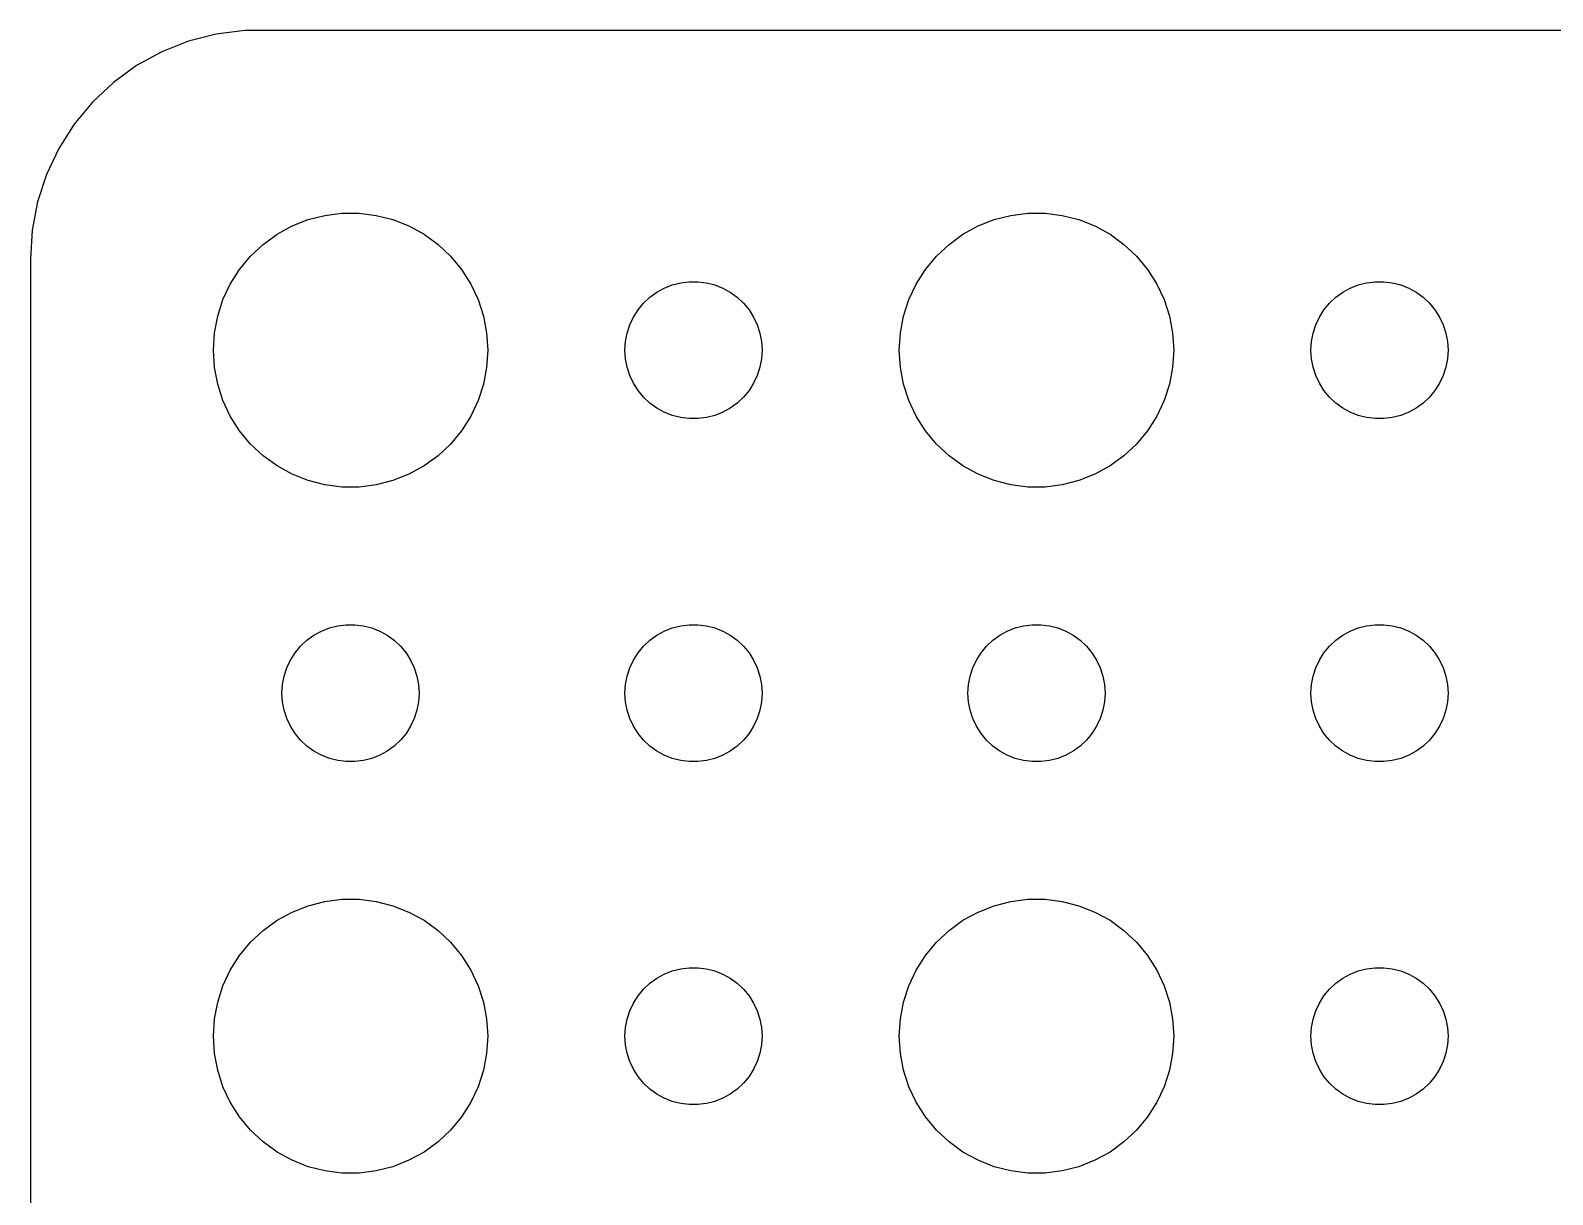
# Model space of a CAD drawing. Header units: metres. Extents: x -74 to 74, y -44 to 44.
# Drawn here: x -74.5 to -41.22, y 19.04 to 44.49 of the extents above; entities that cross this region are included whole.
import ezdxf

# ---------------------------------------------------------------- set-up
doc = ezdxf.new("R2010")
doc.units = ezdxf.units.M

msp = doc.modelspace()

# ---------------------------------------------------------------- linework, layer by layer
for p, q in [((-70.4369, 44.4114), (-71.0451, 44.2553)), ((-69.8139, 44.4901), (-70.4369, 44.4114)), ((69.8139, 44.4901), (-69.8139, 44.4901)), ((-71.6289, 44.0241), (-72.1791, 43.7216)), ((-71.0451, 44.2553), (-71.6289, 44.0241)), ((-72.1791, 43.7216), (-72.6871, 43.3526)), ((-72.6871, 43.3526), (-73.1448, 42.9227)), ((-73.1448, 42.9227), (-73.5451, 42.4389)), ((-73.5451, 42.4389), (-73.8815, 41.9088)), ((-73.8815, 41.9088), (-74.1489, 41.3406)), ((-74.1489, 41.3406), (-74.3429, 40.7434)), ((-74.3429, 40.7434), (-74.4606, 40.1267)), ((-68.7773, 40.2145), (-68.427, 40.3532)), ((-68.427, 40.3532), (-68.0621, 40.4469)), ((-68.0621, 40.4469), (-67.6884, 40.4941)), ((-67.6884, 40.4941), (-67.3116, 40.4941)), ((-67.3116, 40.4941), (-66.9379, 40.4469)), ((-66.9379, 40.4469), (-66.573, 40.3532)), ((-66.573, 40.3532), (-66.2227, 40.2145)), ((-53.7773, 40.2145), (-53.427, 40.3532)), ((-53.427, 40.3532), (-53.0621, 40.4469)), ((-53.0621, 40.4469), (-52.6884, 40.4941)), ((-52.6884, 40.4941), (-52.3116, 40.4941)), ((-52.3116, 40.4941), (-51.9379, 40.4469)), ((-51.9379, 40.4469), (-51.5729, 40.3532)), ((-51.5729, 40.3532), (-51.2227, 40.2145)), ((-74.4606, 40.1267), (-74.5, 39.5)), ((-69.4123, 39.8115), (-69.1075, 40.033)), ((-69.1075, 40.033), (-68.7773, 40.2145)), ((-66.2227, 40.2145), (-65.8925, 40.033)), ((-65.8925, 40.033), (-65.5877, 39.8115)), ((-54.4123, 39.8115), (-54.1075, 40.033)), ((-54.1075, 40.033), (-53.7773, 40.2145)), ((-51.2227, 40.2145), (-50.8925, 40.033)), ((-50.8925, 40.033), (-50.5877, 39.8115)), ((-69.6869, 39.5536), (-69.4123, 39.8115)), ((-65.5877, 39.8115), (-65.3131, 39.5536)), ((-54.6869, 39.5536), (-54.4123, 39.8115)), ((-50.5877, 39.8115), (-50.3131, 39.5536)), ((-74.5, 39.5), (-74.5, -39.5)), ((-69.927, 39.2634), (-69.6869, 39.5536)), ((-65.3131, 39.5536), (-65.073, 39.2634)), ((-54.927, 39.2634), (-54.6869, 39.5536)), ((-50.3131, 39.5536), (-50.0729, 39.2634)), ((-70.2893, 38.6044), (-70.1289, 38.9453)), ((-70.1289, 38.9453), (-69.927, 39.2634)), ((-65.073, 39.2634), (-64.8711, 38.9453)), ((-64.8711, 38.9453), (-64.7107, 38.6044)), ((-60.4635, 38.9266), (-60.2811, 38.9734)), ((-60.2811, 38.9734), (-60.0942, 38.997)), ((-60.0942, 38.997), (-59.9058, 38.997)), ((-59.9058, 38.997), (-59.7189, 38.9734)), ((-59.7189, 38.9734), (-59.5365, 38.9266)), ((-55.2893, 38.6044), (-55.1289, 38.9453)), ((-55.1289, 38.9453), (-54.927, 39.2634)), ((-50.0729, 39.2634), (-49.8711, 38.9453)), ((-49.8711, 38.9453), (-49.7107, 38.6044)), ((-45.4635, 38.9266), (-45.2811, 38.9734)), ((-45.2811, 38.9734), (-45.0942, 38.997)), ((-45.0942, 38.997), (-44.9058, 38.997)), ((-44.9058, 38.997), (-44.7189, 38.9734)), ((-44.7189, 38.9734), (-44.5365, 38.9266)), ((-61.0934, 38.5268), (-60.9561, 38.6558)), ((-60.9561, 38.6558), (-60.8037, 38.7665)), ((-60.8037, 38.7665), (-60.6387, 38.8572)), ((-60.6387, 38.8572), (-60.4635, 38.9266)), ((-59.5365, 38.9266), (-59.3613, 38.8572)), ((-59.3613, 38.8572), (-59.1963, 38.7665)), ((-59.1963, 38.7665), (-59.0439, 38.6558)), ((-59.0439, 38.6558), (-58.9065, 38.5268)), ((-46.0934, 38.5268), (-45.9561, 38.6558)), ((-45.9561, 38.6558), (-45.8037, 38.7665)), ((-45.8037, 38.7665), (-45.6387, 38.8572)), ((-45.6387, 38.8572), (-45.4635, 38.9266)), ((-44.5365, 38.9266), (-44.3613, 38.8572)), ((-44.3613, 38.8572), (-44.1963, 38.7665)), ((-44.1963, 38.7665), (-44.0439, 38.6558)), ((-44.0439, 38.6558), (-43.9065, 38.5268)), ((-70.4057, 38.2461), (-70.2893, 38.6044)), ((-64.7107, 38.6044), (-64.5943, 38.2461)), ((-61.3145, 38.2226), (-61.2135, 38.3817)), ((-61.2135, 38.3817), (-61.0934, 38.5268)), ((-58.9065, 38.5268), (-58.7865, 38.3817)), ((-58.7865, 38.3817), (-58.6855, 38.2226)), ((-55.4057, 38.2461), (-55.2893, 38.6044)), ((-49.7107, 38.6044), (-49.5942, 38.2461)), ((-46.3145, 38.2226), (-46.2135, 38.3817)), ((-46.2135, 38.3817), (-46.0934, 38.5268)), ((-43.9065, 38.5268), (-43.7865, 38.3817)), ((-43.7865, 38.3817), (-43.6855, 38.2226)), ((-70.4763, 37.876), (-70.4057, 38.2461)), ((-64.5943, 38.2461), (-64.5237, 37.876)), ((-61.4529, 37.873), (-61.3947, 38.0522)), ((-61.3947, 38.0522), (-61.3145, 38.2226)), ((-58.6855, 38.2226), (-58.6053, 38.0522)), ((-58.6053, 38.0522), (-58.5471, 37.873)), ((-55.4763, 37.876), (-55.4057, 38.2461)), ((-49.5942, 38.2461), (-49.5237, 37.876)), ((-46.4529, 37.873), (-46.3947, 38.0522)), ((-46.3947, 38.0522), (-46.3145, 38.2226)), ((-43.6855, 38.2226), (-43.6053, 38.0522)), ((-43.6053, 38.0522), (-43.5471, 37.873)), ((-70.5, 37.5), (-70.4763, 37.876)), ((-64.5237, 37.876), (-64.5, 37.5)), ((-61.5, 37.5), (-61.4882, 37.688)), ((-61.4882, 37.688), (-61.4529, 37.873)), ((-58.5471, 37.873), (-58.5118, 37.688)), ((-58.5118, 37.688), (-58.5, 37.5)), ((-55.5, 37.5), (-55.4763, 37.876)), ((-49.5237, 37.876), (-49.5, 37.5)), ((-46.5, 37.5), (-46.4882, 37.688)), ((-46.4882, 37.688), (-46.4529, 37.873)), ((-43.5471, 37.873), (-43.5118, 37.688)), ((-43.5118, 37.688), (-43.5, 37.5)), ((-70.4763, 37.124), (-70.5, 37.5)), ((-64.5, 37.5), (-64.5237, 37.124)), ((-61.4882, 37.312), (-61.5, 37.5)), ((-61.4529, 37.127), (-61.4882, 37.312)), ((-58.5118, 37.312), (-58.5471, 37.127)), ((-58.5, 37.5), (-58.5118, 37.312)), ((-55.4763, 37.124), (-55.5, 37.5)), ((-49.5, 37.5), (-49.5237, 37.124)), ((-46.4882, 37.312), (-46.5, 37.5)), ((-46.4529, 37.127), (-46.4882, 37.312)), ((-43.5118, 37.312), (-43.5471, 37.127)), ((-43.5, 37.5), (-43.5118, 37.312)), ((-70.4057, 36.7539), (-70.4763, 37.124)), ((-64.5237, 37.124), (-64.5943, 36.7539)), ((-61.3947, 36.9478), (-61.4529, 37.127)), ((-61.3145, 36.7774), (-61.3947, 36.9478)), ((-58.6053, 36.9478), (-58.6855, 36.7774)), ((-58.5471, 37.127), (-58.6053, 36.9478)), ((-55.4057, 36.7539), (-55.4763, 37.124)), ((-49.5237, 37.124), (-49.5942, 36.7539)), ((-46.3947, 36.9478), (-46.4529, 37.127)), ((-46.3145, 36.7774), (-46.3947, 36.9478)), ((-43.6053, 36.9478), (-43.6855, 36.7774)), ((-43.5471, 37.127), (-43.6053, 36.9478)), ((-70.2893, 36.3956), (-70.4057, 36.7539)), ((-64.5943, 36.7539), (-64.7107, 36.3956)), ((-61.2135, 36.6183), (-61.3145, 36.7774)), ((-61.0934, 36.4732), (-61.2135, 36.6183)), ((-58.7865, 36.6183), (-58.9065, 36.4732)), ((-58.6855, 36.7774), (-58.7865, 36.6183)), ((-55.2893, 36.3956), (-55.4057, 36.7539)), ((-49.5942, 36.7539), (-49.7107, 36.3956)), ((-46.2135, 36.6183), (-46.3145, 36.7774)), ((-46.0934, 36.4732), (-46.2135, 36.6183)), ((-43.7865, 36.6183), (-43.9065, 36.4732)), ((-43.6855, 36.7774), (-43.7865, 36.6183)), ((-70.1289, 36.0547), (-70.2893, 36.3956)), ((-64.7107, 36.3956), (-64.8711, 36.0547)), ((-60.9561, 36.3442), (-61.0934, 36.4732)), ((-60.8037, 36.2335), (-60.9561, 36.3442)), ((-59.0439, 36.3442), (-59.1963, 36.2335)), ((-58.9065, 36.4732), (-59.0439, 36.3442)), ((-55.1289, 36.0547), (-55.2893, 36.3956)), ((-49.7107, 36.3956), (-49.8711, 36.0547)), ((-45.9561, 36.3442), (-46.0934, 36.4732)), ((-45.8037, 36.2335), (-45.9561, 36.3442)), ((-44.0439, 36.3442), (-44.1963, 36.2335)), ((-43.9065, 36.4732), (-44.0439, 36.3442)), ((-69.927, 35.7366), (-70.1289, 36.0547)), ((-64.8711, 36.0547), (-65.073, 35.7366)), ((-60.6387, 36.1428), (-60.8037, 36.2335)), ((-60.4635, 36.0734), (-60.6387, 36.1428)), ((-60.2811, 36.0266), (-60.4635, 36.0734)), ((-60.0942, 36.003), (-60.2811, 36.0266)), ((-59.9058, 36.003), (-60.0942, 36.003)), ((-59.7189, 36.0266), (-59.9058, 36.003)), ((-59.5365, 36.0734), (-59.7189, 36.0266)), ((-59.3613, 36.1428), (-59.5365, 36.0734)), ((-59.1963, 36.2335), (-59.3613, 36.1428)), ((-54.927, 35.7366), (-55.1289, 36.0547)), ((-49.8711, 36.0547), (-50.0729, 35.7366)), ((-45.6387, 36.1428), (-45.8037, 36.2335)), ((-45.4635, 36.0734), (-45.6387, 36.1428)), ((-45.2811, 36.0266), (-45.4635, 36.0734)), ((-45.0942, 36.003), (-45.2811, 36.0266)), ((-44.9058, 36.003), (-45.0942, 36.003)), ((-44.7189, 36.0266), (-44.9058, 36.003)), ((-44.5365, 36.0734), (-44.7189, 36.0266)), ((-44.3613, 36.1428), (-44.5365, 36.0734)), ((-44.1963, 36.2335), (-44.3613, 36.1428)), ((-69.6869, 35.4464), (-69.927, 35.7366)), ((-65.073, 35.7366), (-65.3131, 35.4464)), ((-54.6869, 35.4464), (-54.927, 35.7366)), ((-50.0729, 35.7366), (-50.3131, 35.4464)), ((-69.4123, 35.1885), (-69.6869, 35.4464)), ((-65.3131, 35.4464), (-65.5877, 35.1885)), ((-54.4123, 35.1885), (-54.6869, 35.4464)), ((-50.3131, 35.4464), (-50.5877, 35.1885)), ((-69.1075, 34.967), (-69.4123, 35.1885)), ((-68.7773, 34.7855), (-69.1075, 34.967)), ((-65.8925, 34.967), (-66.2227, 34.7855)), ((-65.5877, 35.1885), (-65.8925, 34.967)), ((-54.1075, 34.967), (-54.4123, 35.1885)), ((-53.7773, 34.7855), (-54.1075, 34.967)), ((-50.8925, 34.967), (-51.2227, 34.7855)), ((-50.5877, 35.1885), (-50.8925, 34.967)), ((-68.427, 34.6468), (-68.7773, 34.7855)), ((-68.0621, 34.5531), (-68.427, 34.6468)), ((-66.573, 34.6468), (-66.9379, 34.5531)), ((-66.2227, 34.7855), (-66.573, 34.6468)), ((-53.427, 34.6468), (-53.7773, 34.7855)), ((-53.0621, 34.5531), (-53.427, 34.6468)), ((-51.5729, 34.6468), (-51.9379, 34.5531)), ((-51.2227, 34.7855), (-51.5729, 34.6468)), ((-67.6884, 34.5059), (-68.0621, 34.5531)), ((-67.3116, 34.5059), (-67.6884, 34.5059)), ((-66.9379, 34.5531), (-67.3116, 34.5059)), ((-52.6884, 34.5059), (-53.0621, 34.5531)), ((-52.3116, 34.5059), (-52.6884, 34.5059)), ((-51.9379, 34.5531), (-52.3116, 34.5059)), ((-68.3037, 31.2665), (-68.1387, 31.3572)), ((-68.1387, 31.3572), (-67.9635, 31.4266)), ((-67.9635, 31.4266), (-67.7811, 31.4734)), ((-67.7811, 31.4734), (-67.5942, 31.497)), ((-67.5942, 31.497), (-67.4058, 31.497)), ((-67.4058, 31.497), (-67.2189, 31.4734)), ((-67.2189, 31.4734), (-67.0365, 31.4266)), ((-67.0365, 31.4266), (-66.8613, 31.3572)), ((-66.8613, 31.3572), (-66.6963, 31.2665)), ((-60.8037, 31.2665), (-60.6387, 31.3572)), ((-60.6387, 31.3572), (-60.4635, 31.4266)), ((-60.4635, 31.4266), (-60.2811, 31.4734)), ((-60.2811, 31.4734), (-60.0942, 31.497)), ((-60.0942, 31.497), (-59.9058, 31.497)), ((-59.9058, 31.497), (-59.7189, 31.4734)), ((-59.7189, 31.4734), (-59.5365, 31.4266)), ((-59.5365, 31.4266), (-59.3613, 31.3572)), ((-59.3613, 31.3572), (-59.1963, 31.2665)), ((-53.3037, 31.2665), (-53.1387, 31.3572)), ((-53.1387, 31.3572), (-52.9635, 31.4266)), ((-52.9635, 31.4266), (-52.7811, 31.4734)), ((-52.7811, 31.4734), (-52.5942, 31.497)), ((-52.5942, 31.497), (-52.4058, 31.497)), ((-52.4058, 31.497), (-52.2189, 31.4734)), ((-52.2189, 31.4734), (-52.0365, 31.4266)), ((-52.0365, 31.4266), (-51.8613, 31.3572)), ((-51.8613, 31.3572), (-51.6963, 31.2665)), ((-45.8037, 31.2665), (-45.6387, 31.3572)), ((-45.6387, 31.3572), (-45.4635, 31.4266)), ((-45.4635, 31.4266), (-45.2811, 31.4734)), ((-45.2811, 31.4734), (-45.0942, 31.497)), ((-45.0942, 31.497), (-44.9058, 31.497)), ((-44.9058, 31.497), (-44.7189, 31.4734)), ((-44.7189, 31.4734), (-44.5365, 31.4266)), ((-44.5365, 31.4266), (-44.3613, 31.3572)), ((-44.3613, 31.3572), (-44.1963, 31.2665)), ((-68.7135, 30.8817), (-68.5934, 31.0268)), ((-68.5934, 31.0268), (-68.4561, 31.1558)), ((-68.4561, 31.1558), (-68.3037, 31.2665)), ((-66.6963, 31.2665), (-66.5439, 31.1558)), ((-66.5439, 31.1558), (-66.4065, 31.0268)), ((-66.4065, 31.0268), (-66.2865, 30.8817)), ((-61.2135, 30.8817), (-61.0934, 31.0268)), ((-61.0934, 31.0268), (-60.9561, 31.1558)), ((-60.9561, 31.1558), (-60.8037, 31.2665)), ((-59.1963, 31.2665), (-59.0439, 31.1558)), ((-59.0439, 31.1558), (-58.9065, 31.0268)), ((-58.9065, 31.0268), (-58.7865, 30.8817)), ((-53.7135, 30.8817), (-53.5934, 31.0268)), ((-53.5934, 31.0268), (-53.4561, 31.1558)), ((-53.4561, 31.1558), (-53.3037, 31.2665)), ((-51.6963, 31.2665), (-51.5439, 31.1558)), ((-51.5439, 31.1558), (-51.4065, 31.0268)), ((-51.4065, 31.0268), (-51.2865, 30.8817)), ((-46.2135, 30.8817), (-46.0934, 31.0268)), ((-46.0934, 31.0268), (-45.9561, 31.1558)), ((-45.9561, 31.1558), (-45.8037, 31.2665)), ((-44.1963, 31.2665), (-44.0439, 31.1558)), ((-44.0439, 31.1558), (-43.9065, 31.0268)), ((-43.9065, 31.0268), (-43.7865, 30.8817)), ((-68.8947, 30.5522), (-68.8145, 30.7226)), ((-68.8145, 30.7226), (-68.7135, 30.8817)), ((-66.2865, 30.8817), (-66.1855, 30.7226)), ((-66.1855, 30.7226), (-66.1053, 30.5522)), ((-61.3947, 30.5522), (-61.3145, 30.7226)), ((-61.3145, 30.7226), (-61.2135, 30.8817)), ((-58.7865, 30.8817), (-58.6855, 30.7226)), ((-58.6855, 30.7226), (-58.6053, 30.5522)), ((-53.8947, 30.5522), (-53.8145, 30.7226)), ((-53.8145, 30.7226), (-53.7135, 30.8817)), ((-51.2865, 30.8817), (-51.1855, 30.7226)), ((-51.1855, 30.7226), (-51.1053, 30.5522)), ((-46.3947, 30.5522), (-46.3145, 30.7226)), ((-46.3145, 30.7226), (-46.2135, 30.8817)), ((-43.7865, 30.8817), (-43.6855, 30.7226)), ((-43.6855, 30.7226), (-43.6053, 30.5522)), ((-68.9882, 30.188), (-68.9529, 30.373)), ((-68.9529, 30.373), (-68.8947, 30.5522)), ((-66.1053, 30.5522), (-66.0471, 30.373)), ((-66.0471, 30.373), (-66.0118, 30.188)), ((-61.4882, 30.188), (-61.4529, 30.373)), ((-61.4529, 30.373), (-61.3947, 30.5522)), ((-58.6053, 30.5522), (-58.5471, 30.373)), ((-58.5471, 30.373), (-58.5118, 30.188)), ((-53.9882, 30.188), (-53.9529, 30.373)), ((-53.9529, 30.373), (-53.8947, 30.5522)), ((-51.1053, 30.5522), (-51.0471, 30.373)), ((-51.0471, 30.373), (-51.0118, 30.188)), ((-46.4882, 30.188), (-46.4529, 30.373)), ((-46.4529, 30.373), (-46.3947, 30.5522)), ((-43.6053, 30.5522), (-43.5471, 30.373)), ((-43.5471, 30.373), (-43.5118, 30.188)), ((-69, 30), (-68.9882, 30.188)), ((-68.9882, 29.812), (-69, 30)), ((-66.0118, 30.188), (-66, 30)), ((-66, 30), (-66.0118, 29.812)), ((-61.5, 30), (-61.4882, 30.188)), ((-61.4882, 29.812), (-61.5, 30)), ((-58.5118, 30.188), (-58.5, 30)), ((-58.5, 30), (-58.5118, 29.812)), ((-54, 30), (-53.9882, 30.188)), ((-53.9882, 29.812), (-54, 30)), ((-51.0118, 30.188), (-51, 30)), ((-51, 30), (-51.0118, 29.812)), ((-46.5, 30), (-46.4882, 30.188)), ((-46.4882, 29.812), (-46.5, 30)), ((-43.5118, 30.188), (-43.5, 30)), ((-43.5, 30), (-43.5118, 29.812)), ((-68.9529, 29.627), (-68.9882, 29.812)), ((-68.8947, 29.4478), (-68.9529, 29.627)), ((-66.0471, 29.627), (-66.1053, 29.4478)), ((-66.0118, 29.812), (-66.0471, 29.627)), ((-61.4529, 29.627), (-61.4882, 29.812)), ((-61.3947, 29.4478), (-61.4529, 29.627)), ((-58.5471, 29.627), (-58.6053, 29.4478)), ((-58.5118, 29.812), (-58.5471, 29.627)), ((-53.9529, 29.627), (-53.9882, 29.812)), ((-53.8947, 29.4478), (-53.9529, 29.627)), ((-51.0471, 29.627), (-51.1053, 29.4478)), ((-51.0118, 29.812), (-51.0471, 29.627)), ((-46.4529, 29.627), (-46.4882, 29.812)), ((-46.3947, 29.4478), (-46.4529, 29.627)), ((-43.5471, 29.627), (-43.6053, 29.4478)), ((-43.5118, 29.812), (-43.5471, 29.627)), ((-68.8145, 29.2774), (-68.8947, 29.4478)), ((-66.1053, 29.4478), (-66.1855, 29.2774)), ((-61.3145, 29.2774), (-61.3947, 29.4478)), ((-58.6053, 29.4478), (-58.6855, 29.2774)), ((-53.8145, 29.2774), (-53.8947, 29.4478)), ((-51.1053, 29.4478), (-51.1855, 29.2774)), ((-46.3145, 29.2774), (-46.3947, 29.4478)), ((-43.6053, 29.4478), (-43.6855, 29.2774)), ((-68.7135, 29.1183), (-68.8145, 29.2774)), ((-68.5934, 28.9732), (-68.7135, 29.1183)), ((-68.4561, 28.8442), (-68.5934, 28.9732)), ((-66.4065, 28.9732), (-66.5439, 28.8442)), ((-66.2865, 29.1183), (-66.4065, 28.9732)), ((-66.1855, 29.2774), (-66.2865, 29.1183)), ((-61.2135, 29.1183), (-61.3145, 29.2774)), ((-61.0934, 28.9732), (-61.2135, 29.1183)), ((-60.9561, 28.8442), (-61.0934, 28.9732)), ((-58.9065, 28.9732), (-59.0439, 28.8442)), ((-58.7865, 29.1183), (-58.9065, 28.9732)), ((-58.6855, 29.2774), (-58.7865, 29.1183)), ((-53.7135, 29.1183), (-53.8145, 29.2774)), ((-53.5934, 28.9732), (-53.7135, 29.1183)), ((-53.4561, 28.8442), (-53.5934, 28.9732)), ((-51.4065, 28.9732), (-51.5439, 28.8442)), ((-51.2865, 29.1183), (-51.4065, 28.9732)), ((-51.1855, 29.2774), (-51.2865, 29.1183)), ((-46.2135, 29.1183), (-46.3145, 29.2774)), ((-46.0934, 28.9732), (-46.2135, 29.1183)), ((-45.9561, 28.8442), (-46.0934, 28.9732)), ((-43.9065, 28.9732), (-44.0439, 28.8442)), ((-43.7865, 29.1183), (-43.9065, 28.9732)), ((-43.6855, 29.2774), (-43.7865, 29.1183)), ((-68.3037, 28.7335), (-68.4561, 28.8442)), ((-68.1387, 28.6427), (-68.3037, 28.7335)), ((-67.9635, 28.5734), (-68.1387, 28.6427)), ((-66.8613, 28.6427), (-67.0365, 28.5734)), ((-66.6963, 28.7335), (-66.8613, 28.6427)), ((-66.5439, 28.8442), (-66.6963, 28.7335)), ((-60.8037, 28.7335), (-60.9561, 28.8442)), ((-60.6387, 28.6427), (-60.8037, 28.7335)), ((-60.4635, 28.5734), (-60.6387, 28.6427)), ((-59.3613, 28.6427), (-59.5365, 28.5734)), ((-59.1963, 28.7335), (-59.3613, 28.6427)), ((-59.0439, 28.8442), (-59.1963, 28.7335)), ((-53.3037, 28.7335), (-53.4561, 28.8442)), ((-53.1387, 28.6427), (-53.3037, 28.7335)), ((-52.9635, 28.5734), (-53.1387, 28.6427)), ((-51.8613, 28.6427), (-52.0365, 28.5734)), ((-51.6963, 28.7335), (-51.8613, 28.6427)), ((-51.5439, 28.8442), (-51.6963, 28.7335)), ((-45.8037, 28.7335), (-45.9561, 28.8442)), ((-45.6387, 28.6427), (-45.8037, 28.7335)), ((-45.4635, 28.5734), (-45.6387, 28.6427)), ((-44.3613, 28.6427), (-44.5365, 28.5734)), ((-44.1963, 28.7335), (-44.3613, 28.6427)), ((-44.0439, 28.8442), (-44.1963, 28.7335)), ((-67.7811, 28.5266), (-67.9635, 28.5734)), ((-67.5942, 28.503), (-67.7811, 28.5266)), ((-67.4058, 28.503), (-67.5942, 28.503)), ((-67.2189, 28.5266), (-67.4058, 28.503)), ((-67.0365, 28.5734), (-67.2189, 28.5266)), ((-60.2811, 28.5266), (-60.4635, 28.5734)), ((-60.0942, 28.503), (-60.2811, 28.5266)), ((-59.9058, 28.503), (-60.0942, 28.503)), ((-59.7189, 28.5266), (-59.9058, 28.503)), ((-59.5365, 28.5734), (-59.7189, 28.5266)), ((-52.7811, 28.5266), (-52.9635, 28.5734)), ((-52.5942, 28.503), (-52.7811, 28.5266)), ((-52.4058, 28.503), (-52.5942, 28.503)), ((-52.2189, 28.5266), (-52.4058, 28.503)), ((-52.0365, 28.5734), (-52.2189, 28.5266)), ((-45.2811, 28.5266), (-45.4635, 28.5734)), ((-45.0942, 28.503), (-45.2811, 28.5266)), ((-44.9058, 28.503), (-45.0942, 28.503)), ((-44.7189, 28.5266), (-44.9058, 28.503)), ((-44.5365, 28.5734), (-44.7189, 28.5266)), ((-68.7773, 25.2145), (-68.427, 25.3532)), ((-68.427, 25.3532), (-68.0621, 25.4469)), ((-68.0621, 25.4469), (-67.6884, 25.4941)), ((-67.6884, 25.4941), (-67.3116, 25.4941)), ((-67.3116, 25.4941), (-66.9379, 25.4469)), ((-66.9379, 25.4469), (-66.573, 25.3532)), ((-66.573, 25.3532), (-66.2227, 25.2145)), ((-53.7773, 25.2145), (-53.427, 25.3532)), ((-53.427, 25.3532), (-53.0621, 25.4469)), ((-53.0621, 25.4469), (-52.6884, 25.4941)), ((-52.6884, 25.4941), (-52.3116, 25.4941)), ((-52.3116, 25.4941), (-51.9379, 25.4469)), ((-51.9379, 25.4469), (-51.5729, 25.3532)), ((-51.5729, 25.3532), (-51.2227, 25.2145)), ((-69.4123, 24.8115), (-69.1075, 25.033)), ((-69.1075, 25.033), (-68.7773, 25.2145)), ((-66.2227, 25.2145), (-65.8925, 25.033)), ((-65.8925, 25.033), (-65.5877, 24.8115)), ((-54.4123, 24.8115), (-54.1075, 25.033)), ((-54.1075, 25.033), (-53.7773, 25.2145)), ((-51.2227, 25.2145), (-50.8925, 25.033)), ((-50.8925, 25.033), (-50.5877, 24.8115)), ((-69.6869, 24.5536), (-69.4123, 24.8115)), ((-65.5877, 24.8115), (-65.3131, 24.5536)), ((-54.6869, 24.5536), (-54.4123, 24.8115)), ((-50.5877, 24.8115), (-50.3131, 24.5536)), ((-69.927, 24.2634), (-69.6869, 24.5536)), ((-65.3131, 24.5536), (-65.073, 24.2634)), ((-54.927, 24.2634), (-54.6869, 24.5536)), ((-50.3131, 24.5536), (-50.0729, 24.2634)), ((-70.1289, 23.9453), (-69.927, 24.2634)), ((-65.073, 24.2634), (-64.8711, 23.9453)), ((-60.4635, 23.9266), (-60.2811, 23.9734)), ((-60.2811, 23.9734), (-60.0942, 23.997)), ((-60.0942, 23.997), (-59.9058, 23.997)), ((-59.9058, 23.997), (-59.7189, 23.9734)), ((-59.7189, 23.9734), (-59.5365, 23.9266)), ((-55.1289, 23.9453), (-54.927, 24.2634)), ((-50.0729, 24.2634), (-49.8711, 23.9453)), ((-45.4635, 23.9266), (-45.2811, 23.9734)), ((-45.2811, 23.9734), (-45.0942, 23.997)), ((-45.0942, 23.997), (-44.9058, 23.997)), ((-44.9058, 23.997), (-44.7189, 23.9734)), ((-44.7189, 23.9734), (-44.5365, 23.9266)), ((-70.2893, 23.6044), (-70.1289, 23.9453)), ((-64.8711, 23.9453), (-64.7107, 23.6044)), ((-61.0934, 23.5268), (-60.9561, 23.6558)), ((-60.9561, 23.6558), (-60.8037, 23.7665)), ((-60.8037, 23.7665), (-60.6387, 23.8572)), ((-60.6387, 23.8572), (-60.4635, 23.9266)), ((-59.5365, 23.9266), (-59.3613, 23.8572)), ((-59.3613, 23.8572), (-59.1963, 23.7665)), ((-59.1963, 23.7665), (-59.0439, 23.6558)), ((-59.0439, 23.6558), (-58.9065, 23.5268)), ((-55.2893, 23.6044), (-55.1289, 23.9453)), ((-49.8711, 23.9453), (-49.7107, 23.6044)), ((-46.0934, 23.5268), (-45.9561, 23.6558)), ((-45.9561, 23.6558), (-45.8037, 23.7665)), ((-45.8037, 23.7665), (-45.6387, 23.8572)), ((-45.6387, 23.8572), (-45.4635, 23.9266)), ((-44.5365, 23.9266), (-44.3613, 23.8572)), ((-44.3613, 23.8572), (-44.1963, 23.7665)), ((-44.1963, 23.7665), (-44.0439, 23.6558)), ((-44.0439, 23.6558), (-43.9065, 23.5268)), ((-70.4057, 23.2461), (-70.2893, 23.6044)), ((-64.7107, 23.6044), (-64.5943, 23.2461)), ((-61.3145, 23.2226), (-61.2135, 23.3817)), ((-61.2135, 23.3817), (-61.0934, 23.5268)), ((-58.9065, 23.5268), (-58.7865, 23.3817)), ((-58.7865, 23.3817), (-58.6855, 23.2226)), ((-55.4057, 23.2461), (-55.2893, 23.6044)), ((-49.7107, 23.6044), (-49.5942, 23.2461)), ((-46.3145, 23.2226), (-46.2135, 23.3817)), ((-46.2135, 23.3817), (-46.0934, 23.5268)), ((-43.9065, 23.5268), (-43.7865, 23.3817)), ((-43.7865, 23.3817), (-43.6855, 23.2226)), ((-70.4763, 22.876), (-70.4057, 23.2461)), ((-64.5943, 23.2461), (-64.5237, 22.876)), ((-61.4529, 22.873), (-61.3947, 23.0522)), ((-61.3947, 23.0522), (-61.3145, 23.2226)), ((-58.6855, 23.2226), (-58.6053, 23.0522)), ((-58.6053, 23.0522), (-58.5471, 22.873)), ((-55.4763, 22.876), (-55.4057, 23.2461)), ((-49.5942, 23.2461), (-49.5237, 22.876)), ((-46.4529, 22.873), (-46.3947, 23.0522)), ((-46.3947, 23.0522), (-46.3145, 23.2226)), ((-43.6855, 23.2226), (-43.6053, 23.0522)), ((-43.6053, 23.0522), (-43.5471, 22.873)), ((-70.5, 22.5), (-70.4763, 22.876)), ((-64.5237, 22.876), (-64.5, 22.5)), ((-61.5, 22.5), (-61.4882, 22.688)), ((-61.4882, 22.688), (-61.4529, 22.873)), ((-58.5471, 22.873), (-58.5118, 22.688)), ((-58.5118, 22.688), (-58.5, 22.5)), ((-55.5, 22.5), (-55.4763, 22.876)), ((-49.5237, 22.876), (-49.5, 22.5)), ((-46.5, 22.5), (-46.4882, 22.688)), ((-46.4882, 22.688), (-46.4529, 22.873)), ((-43.5471, 22.873), (-43.5118, 22.688)), ((-43.5118, 22.688), (-43.5, 22.5)), ((-70.4763, 22.124), (-70.5, 22.5)), ((-64.5, 22.5), (-64.5237, 22.124)), ((-61.4882, 22.312), (-61.5, 22.5)), ((-61.4529, 22.127), (-61.4882, 22.312)), ((-58.5118, 22.312), (-58.5471, 22.127)), ((-58.5, 22.5), (-58.5118, 22.312)), ((-55.4763, 22.124), (-55.5, 22.5)), ((-49.5, 22.5), (-49.5237, 22.124)), ((-46.4882, 22.312), (-46.5, 22.5)), ((-46.4529, 22.127), (-46.4882, 22.312)), ((-43.5118, 22.312), (-43.5471, 22.127)), ((-43.5, 22.5), (-43.5118, 22.312)), ((-70.4057, 21.7539), (-70.4763, 22.124)), ((-64.5237, 22.124), (-64.5943, 21.7539)), ((-61.3947, 21.9478), (-61.4529, 22.127)), ((-58.5471, 22.127), (-58.6053, 21.9478)), ((-55.4057, 21.7539), (-55.4763, 22.124)), ((-49.5237, 22.124), (-49.5942, 21.7539)), ((-46.3947, 21.9478), (-46.4529, 22.127)), ((-43.5471, 22.127), (-43.6053, 21.9478)), ((-70.2893, 21.3956), (-70.4057, 21.7539)), ((-64.5943, 21.7539), (-64.7107, 21.3956)), ((-61.3145, 21.7774), (-61.3947, 21.9478)), ((-61.2135, 21.6183), (-61.3145, 21.7774)), ((-58.6855, 21.7774), (-58.7865, 21.6183)), ((-58.6053, 21.9478), (-58.6855, 21.7774)), ((-55.2893, 21.3956), (-55.4057, 21.7539)), ((-49.5942, 21.7539), (-49.7107, 21.3956)), ((-46.3145, 21.7774), (-46.3947, 21.9478)), ((-46.2135, 21.6183), (-46.3145, 21.7774)), ((-43.6855, 21.7774), (-43.7865, 21.6183)), ((-43.6053, 21.9478), (-43.6855, 21.7774)), ((-70.1289, 21.0547), (-70.2893, 21.3956)), ((-64.7107, 21.3956), (-64.8711, 21.0547)), ((-61.0934, 21.4732), (-61.2135, 21.6183)), ((-60.9561, 21.3442), (-61.0934, 21.4732)), ((-60.8037, 21.2335), (-60.9561, 21.3442)), ((-59.0439, 21.3442), (-59.1963, 21.2335)), ((-58.9065, 21.4732), (-59.0439, 21.3442)), ((-58.7865, 21.6183), (-58.9065, 21.4732)), ((-55.1289, 21.0547), (-55.2893, 21.3956)), ((-49.7107, 21.3956), (-49.8711, 21.0547)), ((-46.0934, 21.4732), (-46.2135, 21.6183)), ((-45.9561, 21.3442), (-46.0934, 21.4732)), ((-45.8037, 21.2335), (-45.9561, 21.3442)), ((-44.0439, 21.3442), (-44.1963, 21.2335)), ((-43.9065, 21.4732), (-44.0439, 21.3442)), ((-43.7865, 21.6183), (-43.9065, 21.4732)), ((-69.927, 20.7366), (-70.1289, 21.0547)), ((-64.8711, 21.0547), (-65.073, 20.7366)), ((-60.6387, 21.1427), (-60.8037, 21.2335)), ((-60.4635, 21.0734), (-60.6387, 21.1427)), ((-60.2811, 21.0266), (-60.4635, 21.0734)), ((-60.0942, 21.003), (-60.2811, 21.0266)), ((-59.9058, 21.003), (-60.0942, 21.003)), ((-59.7189, 21.0266), (-59.9058, 21.003)), ((-59.5365, 21.0734), (-59.7189, 21.0266)), ((-59.3613, 21.1427), (-59.5365, 21.0734)), ((-59.1963, 21.2335), (-59.3613, 21.1427)), ((-54.927, 20.7366), (-55.1289, 21.0547)), ((-49.8711, 21.0547), (-50.0729, 20.7366)), ((-45.6387, 21.1427), (-45.8037, 21.2335)), ((-45.4635, 21.0734), (-45.6387, 21.1427)), ((-45.2811, 21.0266), (-45.4635, 21.0734)), ((-45.0942, 21.003), (-45.2811, 21.0266)), ((-44.9058, 21.003), (-45.0942, 21.003)), ((-44.7189, 21.0266), (-44.9058, 21.003)), ((-44.5365, 21.0734), (-44.7189, 21.0266)), ((-44.3613, 21.1427), (-44.5365, 21.0734)), ((-44.1963, 21.2335), (-44.3613, 21.1427)), ((-69.6869, 20.4464), (-69.927, 20.7366)), ((-65.073, 20.7366), (-65.3131, 20.4464)), ((-54.6869, 20.4464), (-54.927, 20.7366)), ((-50.0729, 20.7366), (-50.3131, 20.4464)), ((-69.4123, 20.1884), (-69.6869, 20.4464)), ((-65.3131, 20.4464), (-65.5877, 20.1884)), ((-54.4123, 20.1884), (-54.6869, 20.4464)), ((-50.3131, 20.4464), (-50.5877, 20.1884)), ((-69.1075, 19.967), (-69.4123, 20.1884)), ((-65.5877, 20.1884), (-65.8925, 19.967)), ((-54.1075, 19.967), (-54.4123, 20.1884)), ((-50.5877, 20.1884), (-50.8925, 19.967)), ((-68.7773, 19.7855), (-69.1075, 19.967)), ((-68.427, 19.6468), (-68.7773, 19.7855)), ((-68.0621, 19.5531), (-68.427, 19.6468)), ((-66.573, 19.6468), (-66.9379, 19.5531)), ((-66.2227, 19.7855), (-66.573, 19.6468)), ((-65.8925, 19.967), (-66.2227, 19.7855)), ((-53.7773, 19.7855), (-54.1075, 19.967)), ((-53.427, 19.6468), (-53.7773, 19.7855)), ((-53.0621, 19.5531), (-53.427, 19.6468)), ((-51.5729, 19.6468), (-51.9379, 19.5531)), ((-51.2227, 19.7855), (-51.5729, 19.6468)), ((-50.8925, 19.967), (-51.2227, 19.7855)), ((-67.6884, 19.5059), (-68.0621, 19.5531)), ((-67.3116, 19.5059), (-67.6884, 19.5059)), ((-66.9379, 19.5531), (-67.3116, 19.5059)), ((-52.6884, 19.5059), (-53.0621, 19.5531)), ((-52.3116, 19.5059), (-52.6884, 19.5059)), ((-51.9379, 19.5531), (-52.3116, 19.5059))]:
    msp.add_line(p, q)

doc.saveas('drawing.dxf')
